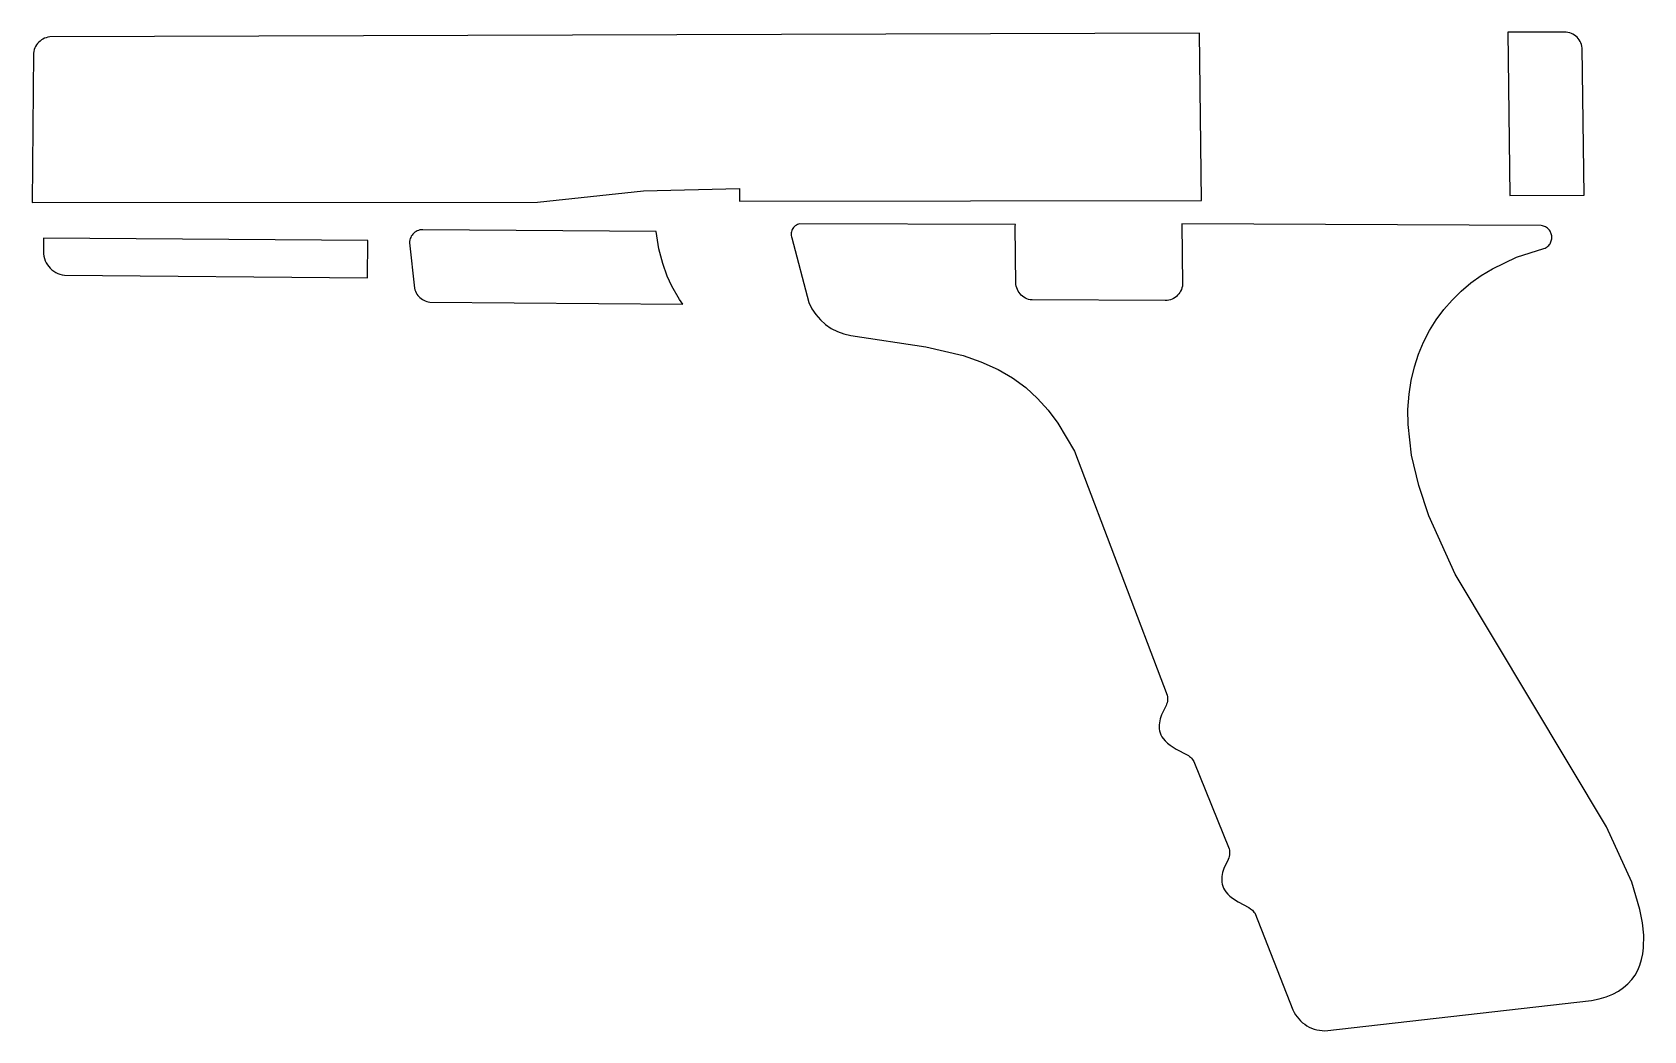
# Model space of a CAD drawing. Header units: metres. Extents: x 23 to 184, y -159 to -60.
import ezdxf

# ---------------------------------------------------------------- set-up
doc = ezdxf.new("R2010")
doc.units = ezdxf.units.M

msp = doc.modelspace()

# ---------------------------------------------------------------- linework, layer by layer
for points in [[(139.525248, -76.601828), (139.34313, -59.964574), (24.955246, -60.332112), (24.775414, -60.359798), (24.601932, -60.404756), (24.435562, -60.465716), (24.27732, -60.541916), (24.127968, -60.632594), (23.988268, -60.736734), (23.85949, -60.85332), (23.742142, -60.98159), (23.637494, -61.120782), (23.546054, -61.26988), (23.469092, -61.427868), (23.40737, -61.593984), (23.36165, -61.767212), (23.332948, -61.94679), (23.208234, -76.800964), (73.472294, -76.762102), (84.039202, -75.662028), (93.588332, -75.415648), (93.578426, -76.684378), (139.525248, -76.601574)], [(177.616358, -76.068428), (177.421794, -61.430408), (177.392838, -61.254894), (177.347372, -61.085476), (177.286158, -60.92317), (177.209958, -60.768992), (177.119788, -60.623704), (177.016664, -60.488068), (176.901094, -60.3631), (176.774348, -60.249562), (176.637188, -60.14847), (176.490376, -60.060586), (176.334928, -59.986926), (176.17186, -59.928252), (176.00168, -59.885326), (175.825658, -59.859164), (170.027092, -59.868308), (170.21429, -76.11872), (177.616612, -76.068174)], [(62.057026, -79.51343), (61.912754, -79.520034), (61.773308, -79.541878), (61.63945, -79.577946), (61.511688, -79.627476), (61.391038, -79.689706), (61.278262, -79.76362), (61.174122, -79.848456), (61.07938, -79.943198), (60.994798, -80.047084), (60.921138, -80.159352), (60.859162, -80.278986), (60.809632, -80.405224), (60.77331, -80.537304), (60.751212, -80.67421), (60.743846, -80.81518), (61.247274, -85.343238), (61.286898, -85.498178), (61.339984, -85.647022), (61.40577, -85.789008), (61.483494, -85.923374), (61.572648, -86.049612), (61.67247, -86.16696), (61.781944, -86.27491), (61.900562, -86.3727), (62.027562, -86.459822), (62.162436, -86.535514), (62.304168, -86.599014), (62.45225, -86.649814), (62.605666, -86.687406), (62.763908, -86.710774), (87.92083, -86.91372), (87.59444, -86.472522), (86.829646, -85.135466), (86.383368, -84.124546), (85.948266, -82.881978), (85.564472, -81.405222), (85.272118, -79.691992), (62.057026, -79.511652)], [(183.5404, -149.737318), (183.412384, -148.488146), (183.1594, -147.184872), (182.337202, -144.46758), (179.840382, -138.949176), (164.775388, -113.79835), (162.158934, -107.994196), (161.146998, -104.987852), (160.432496, -101.950774), (160.090866, -98.911918), (160.083246, -97.400872), (160.196784, -95.90024), (160.414716, -94.509082), (160.728914, -93.178122), (161.13633, -91.908376), (161.633916, -90.700606), (162.21837, -89.556082), (162.886644, -88.475566), (163.63569, -87.460328), (164.46246, -86.511384), (165.363652, -85.629496), (166.335964, -84.81568), (167.376602, -84.071206), (168.482264, -83.396836), (170.87596, -82.262726), (173.614334, -81.384394), (173.726856, -81.338674), (173.830234, -81.284572), (173.924722, -81.22285), (174.010066, -81.15427), (174.08652, -81.07934), (174.154338, -80.998822), (174.213266, -80.913478), (174.263558, -80.823816), (174.305214, -80.730598), (174.338488, -80.634332), (174.36338, -80.53578), (174.37989, -80.435704), (174.388018, -80.334612), (174.388018, -80.233266), (174.37989, -80.132174), (174.363634, -80.032098), (174.339504, -79.9338), (174.3075, -79.837788), (174.267622, -79.744824), (174.220124, -79.65567), (174.165006, -79.570834), (174.102268, -79.490824), (174.032164, -79.416656), (173.954694, -79.348838), (173.869858, -79.287878), (173.777656, -79.234538), (173.678342, -79.18958), (173.571916, -79.153512), (173.458632, -79.127096), (173.33849, -79.111094), (137.580624, -78.940406), (137.65657, -84.965794), (137.63244, -85.140546), (137.591546, -85.30971), (137.53465, -85.47227), (137.462514, -85.62721), (137.376154, -85.773768), (137.276586, -85.910928), (137.164572, -86.037928), (137.041128, -86.153752), (136.907016, -86.257384), (136.763252, -86.348062), (136.610598, -86.42477), (136.449816, -86.486746), (136.282176, -86.532974), (136.108186, -86.562438), (135.928862, -86.574376), (122.67946, -86.510876), (122.504708, -86.486746), (122.335544, -86.445598), (122.172984, -86.388702), (122.018044, -86.316566), (121.871486, -86.230206), (121.734326, -86.130638), (121.607326, -86.018624), (121.491502, -85.89518), (121.38787, -85.761068), (121.297192, -85.617304), (121.220484, -85.46465), (121.158508, -85.303868), (121.112534, -85.136228), (121.08307, -84.962238), (120.998742, -79.167736), (121.020078, -78.991714), (99.587812, -78.942692), (99.461066, -78.966822), (99.341432, -79.005938), (99.229672, -79.05877), (99.126548, -79.124302), (99.032822, -79.201264), (98.949256, -79.288386), (98.876612, -79.384652), (98.815652, -79.488538), (98.767392, -79.599282), (98.73234, -79.71536), (98.711512, -79.835756), (98.70567, -79.9592), (98.715576, -80.084676), (98.741992, -80.210914), (98.78568, -80.336644), (100.470462, -86.762336), (100.783136, -87.391748), (101.168708, -87.968836), (101.620574, -88.48852), (102.13213, -88.945974), (102.697026, -89.336118), (103.308404, -89.654126), (103.959914, -89.894918), (104.644698, -90.053414), (112.122712, -91.189048), (115.818412, -92.051124), (117.596666, -92.656152), (119.30634, -93.415358), (120.744234, -94.249748), (122.047254, -95.215202), (123.226322, -96.298766), (124.292106, -97.487994), (125.255528, -98.770186), (126.91872, -101.562662), (136.12368, -125.854968), (136.148318, -126.003304), (136.15924, -126.152402), (136.156446, -126.3015), (136.139936, -126.449836), (136.109964, -126.596902), (136.06653, -126.741682), (136.009888, -126.883414), (135.562086, -127.80518), (135.428736, -128.20396), (135.346186, -128.60401), (135.327136, -128.803654), (135.324596, -129.002536), (135.339836, -129.200402), (135.37438, -129.396744), (135.429244, -129.591308), (135.505698, -129.78384), (135.605266, -129.974086), (135.728964, -130.161538), (135.93064, -130.402838), (136.164066, -130.625342), (136.424924, -130.83159), (137.010902, -131.205224), (138.111738, -131.775708), (138.232134, -131.852162), (138.345164, -131.93649), (138.450574, -132.02793), (138.54811, -132.126228), (138.637518, -132.230876), (138.718544, -132.341366), (138.790934, -132.45719), (142.295626, -141.131544), (142.325598, -141.283944), (142.340838, -141.43736), (142.341346, -141.59103), (142.327376, -141.744192), (142.298928, -141.896084), (142.256256, -142.04569), (142.199614, -142.192502), (141.768322, -143.103854), (141.6431, -143.494252), (141.567662, -143.885412), (141.55166, -144.080484), (141.55166, -144.274794), (141.568932, -144.468088), (141.604492, -144.660112), (141.65961, -144.850358), (141.735556, -145.038572), (141.8336, -145.2245), (141.955012, -145.407888), (142.14983, -145.642076), (142.37462, -145.85823), (142.625318, -146.059144), (143.188182, -146.423634), (144.233138, -146.96948), (144.43075, -147.10029), (144.606772, -147.25269), (144.760696, -147.423632), (144.829022, -147.515326), (148.626576, -157.171898), (148.747988, -157.415738), (148.886418, -157.647386), (149.041104, -157.866334), (149.211284, -158.071566), (149.395688, -158.262828), (149.593554, -158.439104), (149.803866, -158.599886), (150.025608, -158.744412), (150.257764, -158.872174), (150.499572, -158.982156), (150.750016, -159.074104), (151.00808, -159.147002), (151.272748, -159.200342), (151.543004, -159.233362), (151.818086, -159.245554), (178.340258, -156.242766), (179.112672, -156.07157), (179.814728, -155.8544), (180.448712, -155.593542), (181.016656, -155.29052), (181.520846, -154.94762), (181.963314, -154.56662), (182.3466, -154.149298), (182.672736, -153.697686), (182.943754, -153.213816), (183.162194, -152.699466), (183.330088, -152.156668), (183.449722, -151.5872), (183.523128, -150.993094), (183.540654, -149.738588)], [(24.327612, -81.682082), (24.338026, -81.923382), (24.372062, -82.157824), (24.42845, -82.384392), (24.506174, -82.601562), (24.603964, -82.808572), (24.72055, -83.003898), (24.854916, -83.186524), (25.005792, -83.35518), (25.172162, -83.508596), (25.352756, -83.645756), (25.546304, -83.76539), (25.75179, -83.866228), (25.967944, -83.947254), (26.193496, -84.007198), (26.42743, -84.04479), (56.57088, -84.29117), (56.599582, -80.58531), (24.338534, -80.37195), (24.328374, -81.682082)]]:
    msp.add_lwpolyline(points)

doc.saveas('drawing.dxf')
